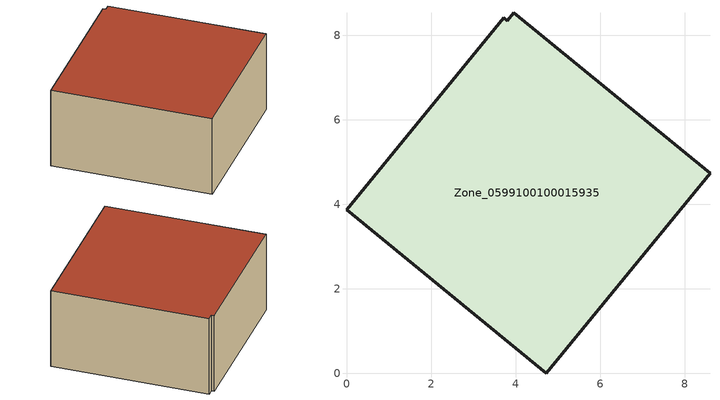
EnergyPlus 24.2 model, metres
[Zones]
Zone_0599100100015935
 floor ground (C_G): 0,3.87 3.72,8.41 3.81,8.35 3.95,8.53 8.6,4.73 4.73,0 z0
 wall outside (C_F): 0,3.87 4.73,0 8.6,4.73 3.95,8.53 3.81,8.35 3.72,8.41 0,3.87 z0:3.18
 roof outside (C_R): 3.72,8.41 0,3.87 4.73,0 8.6,4.73 3.95,8.53 3.81,8.35 z3.18
[BUILDING]
Pand.0599100100015935: North Axis=0; Terrain=City; Loads Convergence Tolerance Value=0.04; Temperature Convergence Tolerance Value=0.4; Solar Distribution=FullExterior; Maximum Number of Warmup Days=25; Minimum Number of Warmup Days=1
[Site:Location]
Rotterdam.The.Hague.AP_ZH_NLD Design_Conditions: Latitude=51.96; Longitude=4.45; Time Zone=1; Elevation=-4.5
[SITE:GROUNDTEMPERATURE:BUILDINGSURFACE]
18, 18, 18, 18, 18, 18, 18, 18, 18, 18, 18, 18
[MATERIAL] Thermal Absorptance=0.9; Solar Absorptance=0.7; Visible Absorptance=0.7
Name | Roughness | Thickness | Conductivity | Density | Specific Heat
G.D.2015-2018 | MediumSmooth | 0.15 | 0.0428571 | 540 | 1210
F.D.2015-2018 | Rough | 0.3 | 0.0666667 | 1920 | 840
R.D.2015-2018 | MediumRough | 0.2 | 0.0333333 | 1500 | 1000
[CONSTRUCTION]
C_G: G.D.2015-2018
C_F: F.D.2015-2018
C_R: R.D.2015-2018
[ZONE]
Zone_0599100100015935: Type=1; Multiplier=1; Ceiling Height=Autocalculate; Volume=Autocalculate; Floor Area=autocalculate; Part of Total Floor Area=Yes
[ZONEINFILTRATION:DESIGNFLOWRATE]
Infil_Zone_0599100100015935: Zone or ZoneList or Space or SpaceList=Zone_0599100100015935; Schedule=AlwaysOn; Design Flow Rate Calculation Method=Flow/Area; Flow Rate per Floor Area=0.0021; Constant Term Coefficient=1; Temperature Term Coefficient=0; Velocity Term Coefficient=0; Velocity Squared Term Coefficient=0
[HVACTEMPLATE:ZONE:IDEALLOADSAIRSYSTEM]
Zone_0599100100015935: Maximum Heating Supply Air Temperature=50; Minimum Cooling Supply Air Temperature=13; Maximum Heating Supply Air Humidity Ratio=0.0156; Minimum Cooling Supply Air Humidity Ratio=0.0077; Heating Limit=NoLimit; Cooling Limit=NoLimit; Dehumidification Control Type=ConstantSensibleHeatRatio; Cooling Sensible Heat Ratio=0.7; Dehumidification Setpoint=60; Humidification Control Type=None; Humidification Setpoint=30; Outdoor Air Method=None; Outdoor Air Flow Rate per Person=0.00944; Outdoor Air Flow Rate per Zone Floor Area=0; Outdoor Air Flow Rate per Zone=0; Demand Controlled Ventilation Type=None; Outdoor Air Economizer Type=NoEconomizer; Heat Recovery Type=None; Sensible Heat Recovery Effectiveness=0.7; Latent Heat Recovery Effectiveness=0.65
[ZONECONTROL:THERMOSTAT]
ThermostatControl_Zone_0599100100015935: Zone or ZoneList=Zone_0599100100015935; Control Type Schedule=DualSetpointControlType; Control 1=Thermostat_Zone_0599100100015935; Temperature Difference Between Cutout And Setpoint=0
[THERMOSTATSETPOINT:DUALSETPOINT]
Thermostat_Zone_0599100100015935: Heating Setpoint Temperature Schedule=HeatingSetpoint_Zone_0599100100015935; Cooling Setpoint Temperature Schedule=CoolingSetpoint_Zone_0599100100015935
[SCHEDULE:COMPACT]
HeatingSetpoint_Zone_0599100100015935: Through: 12/31, For: AllDays, Until: 24:00, 21
CoolingSetpoint_Zone_0599100100015935: Through: 12/31, For: AllDays, Until: 24:00, 24
DualSetpointControlType: Through: 12/31, For: AllDays, Until: 24:00, 4
AlwaysOn: Through: 12/31, For: AllDays, Until: 24:00, 1
